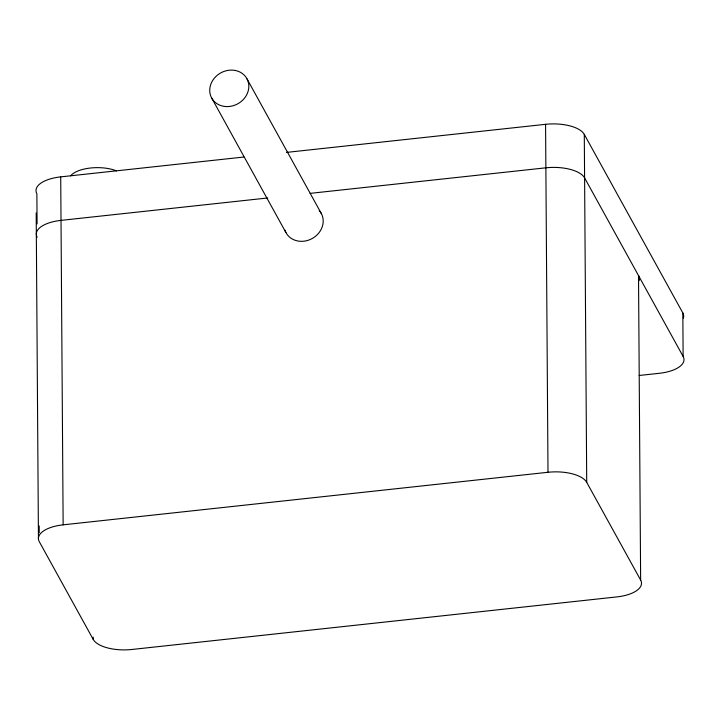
<?xml version="1.0" encoding="UTF-8"?>
<svg xmlns="http://www.w3.org/2000/svg" width="720" height="720" viewBox="0 0 720 720"><rect width="100%" height="100%" fill="white"/><g stroke="black" fill="none" stroke-linecap="round" stroke-linejoin="round"><path stroke-width="1.08" d="M37.08 223.857L36.873 193.743A32.157 13.896 -0.4 0 1 60.714 176.877L243.936 157.023M286.389 152.415L545.571 124.317A32.157 13.896 -0.4 0 1 584.289 134.406L682.83 312.939A32.157 13.896 -0.4 0 1 683.379 318.096M267.696 197.973L61.02 220.374A32.157 13.896 -0.4 0 0 37.17 237.24M310.149 193.365L545.877 167.814A32.157 13.896 -0.4 0 1 584.595 177.894L683.127 356.436A32.157 13.896 -0.4 0 1 659.286 373.302L639.18 375.48M63.144 524.835L548.001 472.275A32.157 13.896 -0.4 0 1 586.719 482.364L640.638 580.05A32.157 13.896 -0.4 0 1 616.788 596.916L131.931 649.476A32.157 13.896 -0.4 0 1 93.213 639.396L39.303 541.701A32.157 13.896 -0.4 0 1 63.144 524.835L60.714 176.877M247.014 78.894A20.097 17.64 -28.9 0 1 227.556 106.587A20.097 17.64 -28.9 0 1 213.282 79.56A20.097 17.64 -28.9 0 1 247.014 78.894L321.381 213.633M211.554 97.803L285.921 232.551M682.83 312.939L683.127 356.436M640.638 580.05L638.514 275.589A32.157 13.896 -0.4 0 1 639.063 280.746M584.289 134.406L586.719 482.364M545.571 124.317L548.001 472.275M93.195 637.146L93.213 639.396M39.186 525.978L39.24 532.719M36.189 212.985L38.448 539.01M70.596 175.824A28.134 12.159 -0.4 0 1 116.415 170.856M319.23 210.537A20.097 17.64 -28.9 0 1 312.516 238.347A20.097 17.64 -28.9 0 1 284.931 230.229"/></g></svg>
